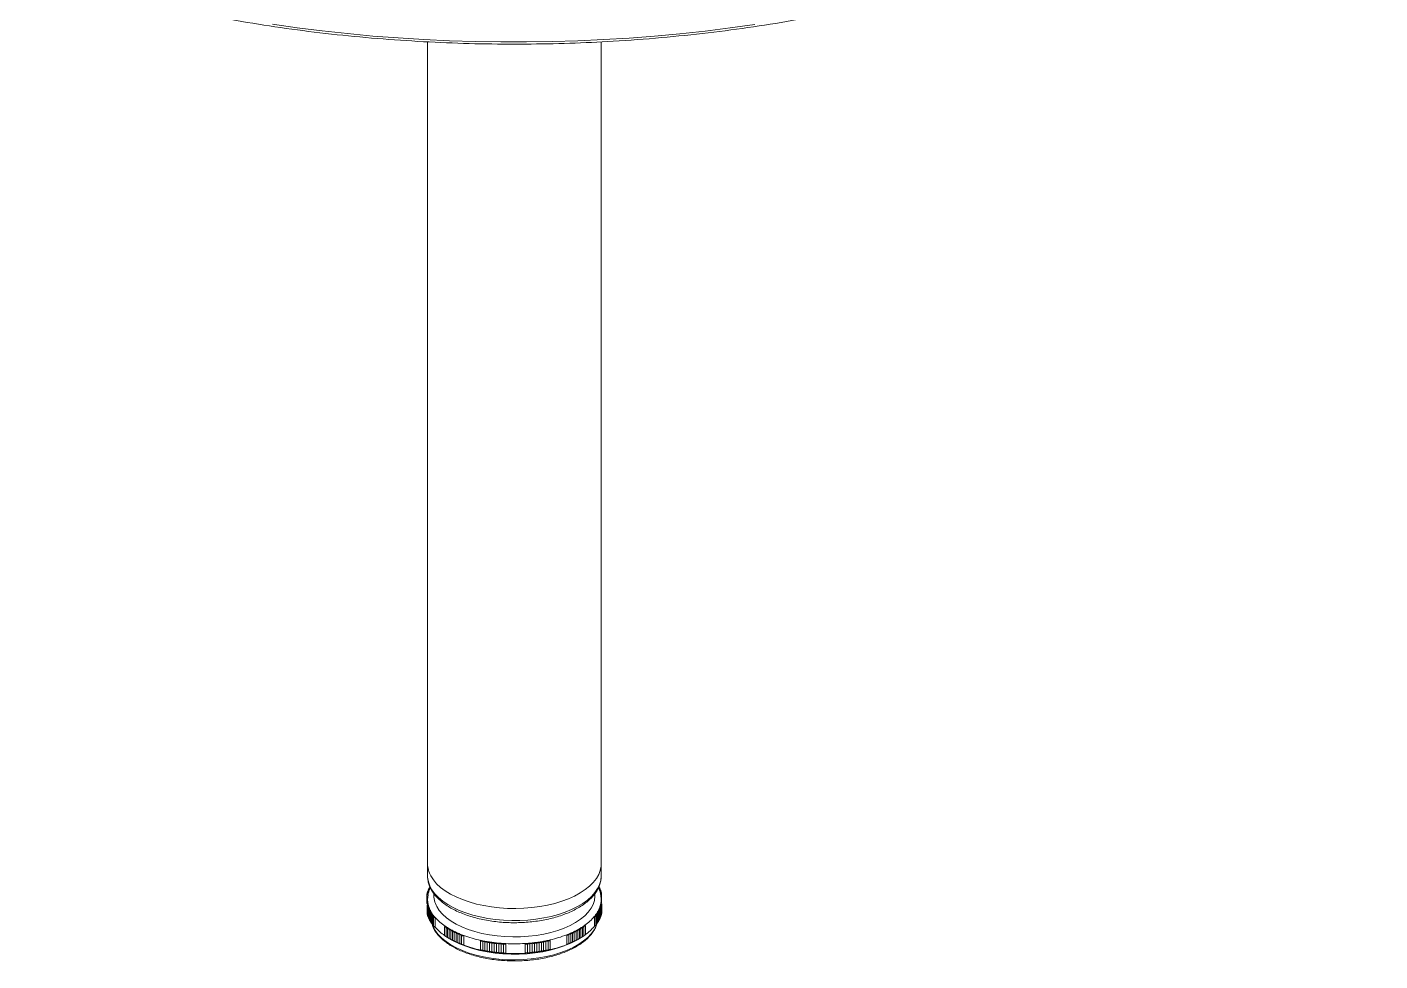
# Paper-space layout '_Trimétrique' of a CAD drawing. Header units: millimetres. Extents: x -662 to 587, y -747 to 438.
# Drawn here: x -37 to 586, y -747 to -316 of the extents above; entities that cross this region are included whole.
import ezdxf

# ---------------------------------------------------------------- set-up
doc = ezdxf.new("R2010")
doc.units = ezdxf.units.MM

psp = doc.layouts.new('_Trimétrique')

# ---------------------------------------------------------------- linework, layer by layer
at = {"color": 7, "linetype": 'Continuous', "lineweight": 15}
for p, q in [((147.32, -707.36), (147.32, -323.12)), ((227.32, -707.36), (227.32, -323.11)), ((147.32, -707.24), (147.32, -707.36)), ((147.03, -715.76), (147.03, -719.87)), ((147.17, -715.2), (147.17, -715.57)), ((147.34, -714.64), (147.34, -715)), ((147.53, -714.09), (147.53, -714.43)), ((147.76, -713.54), (147.76, -713.86)), ((148.02, -712.99), (148.02, -713.3)), ((148.3, -712.44), (148.3, -712.74)), ((226.38, -712.8), (226.38, -712.51)), ((226.66, -713.36), (226.66, -713.05)), ((226.91, -713.92), (226.91, -713.6)), ((227.14, -714.49), (227.14, -714.15)), ((227.33, -715.06), (227.33, -714.71)), ((227.5, -719.37), (227.5, -715.26)), ((147.15, -720.89), (147.15, -725)), ((147.31, -721.45), (147.31, -725.56)), ((147.32, -718.08), (147.32, -720.69)), ((147.51, -722.01), (147.51, -726.12)), ((147.73, -722.56), (147.73, -726.67)), ((226.89, -726.73), (226.89, -722.62)), ((227.11, -726.18), (227.11, -722.07)), ((227.31, -725.62), (227.31, -721.51)), ((227.32, -720.15), (227.32, -718.08)), ((227.48, -725.06), (227.48, -720.96)), ((227.62, -724.5), (227.62, -720.4)), ((147.98, -723.11), (147.98, -727.22)), ((148.27, -723.65), (148.27, -727.77)), ((148.58, -724.19), (148.58, -728.31)), ((148.92, -724.73), (148.92, -728.85)), ((149.28, -725.26), (149.28, -729.38)), ((149.68, -725.79), (149.68, -729.92)), ((150.1, -726.31), (150.1, -730.44)), ((150.87, -731.06), (150.87, -726.56)), ((224.16, -730.6), (224.16, -726.11)), ((224.92, -729.98), (224.92, -725.85)), ((225.32, -729.45), (225.32, -725.32)), ((225.69, -728.91), (225.69, -724.79)), ((226.03, -728.37), (226.03, -724.25)), ((226.34, -727.83), (226.34, -723.71)), ((226.63, -727.28), (226.63, -723.17)), ((155.19, -730.72), (155.19, -734.9)), ((155.87, -731.16), (155.87, -735.35)), ((156.58, -731.59), (156.58, -735.79)), ((157.31, -732.01), (157.31, -736.22)), ((158.06, -732.42), (158.06, -736.64)), ((158.84, -732.82), (158.84, -737.04)), ((159.63, -733.21), (159.63, -737.44)), ((160.44, -733.59), (160.44, -737.82)), ((161.28, -733.95), (161.28, -738.19)), ((162.13, -734.31), (162.13, -738.56)), ((163, -734.65), (163, -738.91)), ((163.99, -739.31), (163.99, -734.81)), ((211.43, -739.01), (211.43, -734.52)), ((212.42, -738.6), (212.42, -734.35)), ((213.27, -738.24), (213.27, -733.99)), ((214.11, -737.86), (214.11, -733.63)), ((214.92, -737.48), (214.92, -733.25)), ((215.72, -737.08), (215.72, -732.87)), ((216.5, -736.68), (216.5, -732.47)), ((217.25, -736.26), (217.25, -732.06)), ((217.98, -735.84), (217.98, -731.64)), ((218.69, -735.4), (218.69, -731.21)), ((219.38, -734.96), (219.38, -730.77)), ((220.04, -734.5), (220.04, -730.32)), ((159.02, -737.13), (160.45, -737.85)), ((171.7, -737.16), (171.7, -741.51)), ((172.71, -737.37), (172.71, -741.72)), ((173.75, -737.56), (173.75, -741.92)), ((174.79, -737.73), (174.79, -742.11)), ((175.83, -737.9), (175.83, -742.28)), ((176.89, -738.04), (176.89, -742.44)), ((177.96, -738.17), (177.96, -742.58)), ((179.03, -738.29), (179.03, -742.7)), ((180.1, -738.39), (180.1, -742.82)), ((181.19, -738.48), (181.19, -742.91)), ((182.27, -738.55), (182.27, -743)), ((183.36, -743.07), (183.36, -738.58)), ((192.24, -743.02), (192.24, -738.52)), ((193.33, -742.93), (193.33, -738.49)), ((194.42, -742.83), (194.42, -738.4)), ((195.5, -742.72), (195.5, -738.3)), ((196.57, -742.59), (196.57, -738.19)), ((197.63, -742.45), (197.63, -738.06)), ((198.69, -742.3), (198.69, -737.91)), ((199.74, -742.13), (199.74, -737.75)), ((200.78, -741.94), (200.78, -737.58)), ((201.81, -741.74), (201.81, -737.39)), ((202.83, -741.53), (202.83, -737.18)), ((203.84, -741.3), (203.84, -736.97)), ((214.2, -737.85), (215.63, -737.13))]:
    psp.add_line(p, q, dxfattribs=at)
at = {"color": 8, "linetype": 'Continuous', "lineweight": 15, "flags": 128}
for points in [[(75.83, -315.06), (87.26, -316.67), (98.78, -318.11), (110.38, -319.37), (122.05, -320.46), (133.77, -321.37), (145.55, -322.09), (157.35, -322.64), (169.19, -323.01), (181.04, -323.19), (192.89, -323.2), (204.75, -323.02), (216.58, -322.67), (228.39, -322.13), (240.16, -321.41), (251.89, -320.52), (263.56, -319.44), (275.17, -318.19), (286.69, -316.76), (298.13, -315.16)], [(147.32, -707.36), (147.35, -708.18), (147.68, -710.1), (148.35, -712), (149.36, -713.86), (150.71, -715.66), (152.38, -717.39), (154.36, -719.03), (156.62, -720.57), (159.16, -721.99), (161.94, -723.29), (164.95, -724.44), (168.15, -725.45), (171.53, -726.29), (175.04, -726.97), (178.66, -727.48), (182.35, -727.81), (186.09, -727.96), (189.84, -727.93), (193.57, -727.71), (197.24, -727.32), (200.82, -726.76), (204.29, -726.02), (207.61, -725.12), (210.75, -724.06), (213.68, -722.86), (216.38, -721.52), (218.83, -720.06), (221, -718.48), (222.87, -716.81), (224.43, -715.05), (225.67, -713.23), (226.56, -711.36), (227.12, -709.45), (227.32, -707.52), (227.32, -707.36)], [(149.82, -730.7), (150.8, -732.5), (152.15, -734.29), (153.83, -736), (155.82, -737.62), (158.1, -739.13), (160.65, -740.52), (163.46, -741.78), (166.49, -742.9), (169.71, -743.85), (173.09, -744.65), (176.61, -745.27), (180.23, -745.71), (183.92, -745.97), (187.63, -746.05), (191.35, -745.94), (195.03, -745.65), (198.63, -745.18), (202.13, -744.53), (205.49, -743.7), (208.68, -742.72), (211.67, -741.58), (214.44, -740.3), (216.95, -738.89), (219.18, -737.35), (221.12, -735.72), (222.74, -733.99), (224.03, -732.2), (224.93, -730.46)]]:
    psp.add_lwpolyline(points, dxfattribs=at)
at = {"color": 7, "linetype": 'Continuous', "lineweight": 15, "flags": 128}
for points in [[(148.81, -707.37), (150, -709.2), (151.51, -710.97), (153.33, -712.65), (155.46, -714.25), (157.86, -715.73), (160.52, -717.09), (163.42, -718.31), (166.53, -719.39), (169.82, -720.32), (173.27, -721.08), (176.83, -721.67), (180.5, -722.09), (184.22, -722.33), (187.96, -722.39), (191.71, -722.27), (195.41, -721.97), (199.04, -721.49), (202.57, -720.84), (205.97, -720.02), (209.2, -719.04), (212.24, -717.91), (215.06, -716.64), (217.64, -715.23), (219.95, -713.71), (221.97, -712.09), (223.69, -710.37), (225.09, -708.58), (226.16, -706.73), (226.88, -704.83), (227.26, -702.91), (227.32, -701.79)], [(148.81, -707.37), (150, -709.2), (151.51, -710.97), (153.33, -712.65), (155.46, -714.25), (157.86, -715.73), (160.52, -717.09), (163.42, -718.31), (166.53, -719.39), (169.82, -720.32), (173.27, -721.08), (176.83, -721.67), (180.5, -722.09), (184.22, -722.33), (187.96, -722.39), (191.71, -722.27), (195.41, -721.97), (199.04, -721.49), (202.57, -720.84), (205.97, -720.02), (209.2, -719.04), (212.24, -717.91), (215.06, -716.64), (217.64, -715.23), (219.95, -713.71), (221.97, -712.09), (223.69, -710.37), (225.09, -708.58), (226.16, -706.73), (226.88, -704.83), (227.26, -702.91), (227.32, -701.79)], [(147.52, -716.04), (147.31, -716.01), (147.15, -715.94), (147.05, -715.84), (147.03, -715.73), (147.1, -715.62), (147.24, -715.54), (147.43, -715.49), (147.64, -715.48)], [(147.64, -715.48), (147.44, -715.44), (147.28, -715.37), (147.19, -715.27), (147.17, -715.16), (147.24, -715.06), (147.39, -714.98), (147.58, -714.93), (147.8, -714.92)], [(147.8, -714.92), (147.59, -714.88), (147.44, -714.81), (147.35, -714.71), (147.34, -714.6), (147.42, -714.49), (147.57, -714.41), (147.76, -714.37), (147.98, -714.37)], [(147.98, -714.37), (147.78, -714.32), (147.63, -714.25), (147.54, -714.14), (147.54, -714.03), (147.63, -713.93), (147.78, -713.85), (147.98, -713.81), (148.19, -713.81)], [(148.19, -713.81), (147.99, -713.77), (147.84, -713.69), (147.77, -713.59), (147.77, -713.47), (147.86, -713.37), (148.02, -713.3), (148.22, -713.26), (148.43, -713.26)], [(148.43, -713.26), (148.24, -713.22), (148.09, -713.13), (148.02, -713.03), (148.03, -712.92), (148.13, -712.82), (148.29, -712.75), (148.49, -712.71), (148.7, -712.72)], [(151.56, -721.54), (152.72, -723.32), (154.21, -725.03), (156.02, -726.66), (158.13, -728.19), (160.52, -729.61), (163.17, -730.9), (166.05, -732.05), (169.14, -733.05), (172.4, -733.88), (175.81, -734.55), (179.33, -735.05), (182.92, -735.36), (186.56, -735.49), (190.2, -735.44), (193.82, -735.2), (197.37, -734.78), (200.83, -734.19), (204.15, -733.42), (207.32, -732.49), (210.29, -731.4), (213.04, -730.17), (215.54, -728.8), (217.77, -727.32), (219.71, -725.73), (221.34, -724.05), (222.64, -722.29), (223.6, -720.48), (224.2, -718.63), (224.46, -716.76), (224.43, -715.5)], [(225.98, -712.78), (226.19, -712.77), (226.39, -712.81), (226.55, -712.88), (226.64, -712.98), (226.65, -713.09), (226.58, -713.2), (226.44, -713.28), (226.24, -713.33)], [(226.24, -713.33), (226.46, -713.32), (226.66, -713.36), (226.81, -713.44), (226.9, -713.54), (226.9, -713.65), (226.83, -713.75), (226.68, -713.83), (226.48, -713.88)], [(226.27, -712.34), (226.36, -712.43), (226.38, -712.51)], [(226.48, -713.88), (226.7, -713.88), (226.89, -713.92), (227.05, -714), (227.13, -714.1), (227.13, -714.21), (227.04, -714.31), (226.89, -714.39), (226.69, -714.43)], [(226.69, -714.43), (226.9, -714.43), (227.1, -714.48), (227.25, -714.56), (227.32, -714.66), (227.32, -714.77), (227.23, -714.87), (227.07, -714.95), (226.87, -714.99)], [(226.87, -714.99), (227.08, -714.99), (227.28, -715.04), (227.42, -715.12), (227.49, -715.23), (227.48, -715.34), (227.38, -715.44), (227.22, -715.51), (227.02, -715.54)], [(147.78, -721.17), (147.56, -721.17), (147.37, -721.12), (147.23, -721.04), (147.16, -720.93), (147.17, -720.82), (147.26, -720.72), (147.42, -720.65), (147.63, -720.61)], [(147.96, -721.73), (147.74, -721.73), (147.55, -721.68), (147.4, -721.6), (147.32, -721.5), (147.33, -721.39), (147.42, -721.29), (147.58, -721.21), (147.78, -721.17)], [(148.16, -722.28), (147.95, -722.28), (147.75, -722.24), (147.6, -722.16), (147.52, -722.06), (147.52, -721.95), (147.6, -721.85), (147.76, -721.77), (147.96, -721.73)], [(148.4, -722.83), (148.19, -722.84), (147.99, -722.8), (147.83, -722.72), (147.75, -722.62), (147.74, -722.51), (147.82, -722.41), (147.97, -722.33), (148.16, -722.28)], [(148.67, -723.38), (148.46, -723.39), (148.25, -723.35), (148.09, -723.28), (148, -723.18), (147.99, -723.07), (148.06, -722.96), (148.21, -722.88), (148.4, -722.83)], [(226.21, -722.9), (226.41, -722.94), (226.55, -723.02), (226.62, -723.13), (226.61, -723.24), (226.52, -723.34), (226.36, -723.41), (226.16, -723.45), (225.94, -723.44)], [(226.46, -722.35), (226.65, -722.39), (226.8, -722.47), (226.88, -722.57), (226.87, -722.68), (226.79, -722.78), (226.63, -722.86), (226.43, -722.9), (226.21, -722.9)], [(226.67, -721.79), (226.87, -721.83), (227.02, -721.91), (227.1, -722.01), (227.1, -722.12), (227.02, -722.23), (226.87, -722.3), (226.67, -722.35), (226.46, -722.35)], [(226.85, -721.24), (227.05, -721.28), (227.21, -721.35), (227.3, -721.45), (227.3, -721.56), (227.23, -721.67), (227.08, -721.75), (226.88, -721.79), (226.67, -721.79)], [(227, -720.68), (227.21, -720.71), (227.37, -720.79), (227.46, -720.89), (227.47, -721), (227.4, -721.1), (227.26, -721.18), (227.06, -721.23), (226.85, -721.24)], [(227.13, -720.12), (227.33, -720.15), (227.5, -720.22), (227.59, -720.32), (227.61, -720.43), (227.55, -720.54), (227.41, -720.62), (227.22, -720.67), (227, -720.68)], [(148.97, -723.92), (148.75, -723.93), (148.55, -723.9), (148.38, -723.83), (148.29, -723.73), (148.27, -723.62), (148.34, -723.51), (148.48, -723.43), (148.67, -723.38)], [(149.29, -724.46), (149.08, -724.47), (148.87, -724.44), (148.7, -724.37), (148.6, -724.28), (148.58, -724.17), (148.64, -724.06), (148.78, -723.98), (148.97, -723.92)], [(149.64, -725), (149.43, -725.01), (149.22, -724.98), (149.05, -724.92), (148.95, -724.82), (148.92, -724.71), (148.97, -724.6), (149.1, -724.52), (149.29, -724.46)], [(150.03, -725.52), (149.81, -725.54), (149.61, -725.52), (149.43, -725.45), (149.32, -725.36), (149.28, -725.25), (149.33, -725.14), (149.46, -725.05), (149.64, -725)], [(150.44, -726.05), (150.22, -726.07), (150.01, -726.05), (149.84, -725.98), (149.72, -725.89), (149.68, -725.78), (149.72, -725.68), (149.85, -725.58), (150.03, -725.52)], [(150.87, -726.56), (150.66, -726.59), (150.45, -726.57), (150.27, -726.51), (150.15, -726.42), (150.1, -726.31), (150.14, -726.2), (150.26, -726.11), (150.44, -726.05)], [(224.57, -725.58), (224.75, -725.64), (224.88, -725.74), (224.92, -725.84), (224.88, -725.95), (224.76, -726.04), (224.58, -726.11), (224.37, -726.13), (224.16, -726.11)], [(224.96, -725.06), (225.14, -725.11), (225.27, -725.2), (225.32, -725.31), (225.28, -725.42), (225.17, -725.51), (224.99, -725.58), (224.79, -725.6), (224.57, -725.58)], [(225.32, -724.52), (225.5, -724.58), (225.63, -724.67), (225.69, -724.77), (225.66, -724.88), (225.55, -724.98), (225.38, -725.04), (225.17, -725.07), (224.96, -725.06)], [(225.64, -723.98), (225.83, -724.04), (225.97, -724.12), (226.03, -724.23), (226.01, -724.34), (225.9, -724.44), (225.74, -724.5), (225.53, -724.54), (225.32, -724.52)], [(225.94, -723.44), (226.14, -723.49), (226.27, -723.58), (226.34, -723.68), (226.32, -723.79), (226.23, -723.89), (226.06, -723.96), (225.86, -723.99), (225.64, -723.98)], [(149.38, -729.58), (149.8, -730.66), (149.82, -730.7)], [(156.08, -730.94), (155.89, -730.99), (155.67, -731), (155.47, -730.97), (155.31, -730.89), (155.21, -730.8), (155.2, -730.68), (155.26, -730.58), (155.41, -730.5)], [(156.77, -731.38), (156.58, -731.43), (156.37, -731.44), (156.17, -731.41), (156, -731.34), (155.9, -731.24), (155.88, -731.13), (155.94, -731.03), (156.08, -730.94)], [(157.49, -731.8), (157.31, -731.86), (157.09, -731.87), (156.89, -731.84), (156.72, -731.78), (156.61, -731.68), (156.58, -731.57), (156.64, -731.46), (156.77, -731.38)], [(158.23, -732.22), (158.05, -732.28), (157.84, -732.29), (157.63, -732.27), (157.46, -732.2), (157.34, -732.11), (157.31, -732), (157.36, -731.89), (157.49, -731.8)], [(158.99, -732.62), (158.81, -732.68), (158.6, -732.7), (158.39, -732.68), (158.22, -732.62), (158.1, -732.53), (158.06, -732.42), (158.11, -732.31), (158.23, -732.22)], [(159.78, -733.02), (159.6, -733.08), (159.39, -733.1), (159.18, -733.08), (159, -733.02), (158.88, -732.93), (158.84, -732.82), (158.88, -732.72), (158.99, -732.62)], [(160.58, -733.4), (160.41, -733.47), (160.2, -733.49), (159.99, -733.48), (159.81, -733.42), (159.68, -733.33), (159.63, -733.22), (159.66, -733.11), (159.78, -733.02)], [(161.41, -733.77), (161.24, -733.84), (161.03, -733.87), (160.82, -733.85), (160.63, -733.8), (160.5, -733.71), (160.45, -733.61), (160.47, -733.5), (160.58, -733.4)], [(162.25, -734.13), (162.08, -734.2), (161.88, -734.23), (161.67, -734.22), (161.48, -734.17), (161.34, -734.08), (161.28, -733.98), (161.3, -733.87), (161.41, -733.77)], [(163.11, -734.48), (162.95, -734.55), (162.75, -734.59), (162.53, -734.58), (162.34, -734.53), (162.2, -734.44), (162.14, -734.34), (162.15, -734.23), (162.25, -734.13)], [(163.99, -734.81), (163.84, -734.89), (163.63, -734.93), (163.42, -734.92), (163.23, -734.87), (163.08, -734.79), (163.01, -734.69), (163.02, -734.58), (163.11, -734.48)], [(212.3, -734.17), (212.39, -734.27), (212.41, -734.38), (212.34, -734.49), (212.2, -734.57), (212.01, -734.62), (211.8, -734.63), (211.59, -734.59), (211.43, -734.52)], [(213.14, -733.81), (213.25, -733.91), (213.27, -734.02), (213.21, -734.13), (213.07, -734.21), (212.88, -734.26), (212.67, -734.27), (212.46, -734.24), (212.3, -734.17)], [(213.97, -733.44), (214.08, -733.54), (214.11, -733.65), (214.05, -733.76), (213.92, -733.84), (213.73, -733.9), (213.52, -733.91), (213.31, -733.88), (213.14, -733.81)], [(214.78, -733.06), (214.89, -733.16), (214.92, -733.27), (214.87, -733.37), (214.75, -733.46), (214.56, -733.52), (214.35, -733.54), (214.14, -733.51), (213.97, -733.44)], [(215.56, -732.67), (215.68, -732.76), (215.72, -732.87), (215.68, -732.98), (215.55, -733.07), (215.37, -733.13), (215.16, -733.15), (214.95, -733.13), (214.78, -733.06)], [(216.33, -732.27), (216.45, -732.36), (216.5, -732.46), (216.46, -732.57), (216.34, -732.67), (216.16, -732.73), (215.95, -732.75), (215.74, -732.73), (215.56, -732.67)], [(217.07, -731.85), (217.2, -731.94), (217.25, -732.05), (217.22, -732.16), (217.1, -732.25), (216.93, -732.32), (216.72, -732.34), (216.51, -732.32), (216.33, -732.27)], [(217.79, -731.43), (217.92, -731.51), (217.98, -731.62), (217.95, -731.73), (217.85, -731.83), (217.68, -731.89), (217.47, -731.92), (217.26, -731.91), (217.07, -731.85)], [(218.49, -730.99), (218.63, -731.08), (218.69, -731.18), (218.67, -731.29), (218.57, -731.39), (218.4, -731.46), (218.19, -731.49), (217.98, -731.48), (217.79, -731.43)], [(219.16, -730.55), (219.3, -730.63), (219.37, -730.74), (219.36, -730.85), (219.26, -730.95), (219.1, -731.02), (218.89, -731.05), (218.68, -731.04), (218.49, -730.99)], [(219.81, -730.09), (219.96, -730.18), (220.03, -730.28), (220.02, -730.39), (219.93, -730.49), (219.77, -730.56), (219.57, -730.6), (219.36, -730.6), (219.16, -730.55)], [(224.93, -730.46), (224.98, -730.34), (225.31, -729.44)], [(160.45, -737.85), (162.03, -738.6), (164.95, -739.79), (168.07, -740.82), (171.38, -741.7), (174.84, -742.41), (178.41, -742.94), (182.07, -743.29), (185.77, -743.46), (189.49, -743.45), (193.19, -743.25), (196.84, -742.86), (200.39, -742.3), (203.83, -741.56), (207.11, -740.66), (210.2, -739.6), (213.09, -738.39), (214.2, -737.85)], [(172.75, -737.27), (172.63, -737.36), (172.46, -737.42), (172.25, -737.44), (172.04, -737.42), (171.86, -737.36), (171.74, -737.27), (171.7, -737.16), (171.74, -737.05)], [(173.78, -737.46), (173.66, -737.56), (173.49, -737.62), (173.28, -737.65), (173.07, -737.63), (172.89, -737.57), (172.76, -737.48), (172.72, -737.37), (172.75, -737.27)], [(174.81, -737.65), (174.7, -737.74), (174.53, -737.81), (174.33, -737.84), (174.11, -737.82), (173.93, -737.77), (173.8, -737.68), (173.75, -737.57), (173.78, -737.46)], [(175.86, -737.82), (175.75, -737.91), (175.59, -737.98), (175.38, -738.01), (175.17, -738), (174.98, -737.95), (174.85, -737.86), (174.79, -737.76), (174.81, -737.65)], [(176.91, -737.97), (176.81, -738.07), (176.65, -738.14), (176.45, -738.18), (176.23, -738.17), (176.04, -738.12), (175.9, -738.03), (175.84, -737.93), (175.86, -737.82)], [(177.97, -738.11), (177.88, -738.21), (177.72, -738.28), (177.52, -738.32), (177.3, -738.32), (177.11, -738.27), (176.97, -738.19), (176.9, -738.08), (176.91, -737.97)], [(179.04, -738.23), (178.95, -738.34), (178.8, -738.41), (178.6, -738.45), (178.38, -738.45), (178.19, -738.4), (178.04, -738.32), (177.96, -738.22), (177.97, -738.11)], [(180.11, -738.34), (180.03, -738.45), (179.88, -738.52), (179.68, -738.57), (179.47, -738.57), (179.27, -738.53), (179.12, -738.45), (179.04, -738.34), (179.04, -738.23)], [(181.19, -738.44), (181.12, -738.54), (180.97, -738.62), (180.78, -738.67), (180.56, -738.67), (180.36, -738.63), (180.2, -738.55), (180.12, -738.45), (180.11, -738.34)], [(182.28, -738.52), (182.21, -738.62), (182.06, -738.7), (181.87, -738.75), (181.66, -738.76), (181.46, -738.72), (181.3, -738.65), (181.2, -738.55), (181.19, -738.44)], [(183.36, -738.58), (183.3, -738.69), (183.16, -738.77), (182.97, -738.82), (182.76, -738.83), (182.55, -738.8), (182.39, -738.72), (182.29, -738.63), (182.28, -738.52)], [(193.33, -738.45), (193.32, -738.56), (193.22, -738.66), (193.06, -738.73), (192.86, -738.77), (192.65, -738.76), (192.46, -738.71), (192.31, -738.63), (192.24, -738.52)], [(194.41, -738.35), (194.4, -738.47), (194.32, -738.57), (194.16, -738.64), (193.96, -738.68), (193.75, -738.68), (193.55, -738.63), (193.4, -738.55), (193.33, -738.45)], [(195.48, -738.25), (195.48, -738.36), (195.4, -738.46), (195.25, -738.54), (195.05, -738.58), (194.84, -738.58), (194.64, -738.54), (194.49, -738.46), (194.41, -738.35)], [(196.55, -738.12), (196.56, -738.24), (196.48, -738.34), (196.33, -738.42), (196.14, -738.46), (195.92, -738.47), (195.72, -738.43), (195.57, -738.35), (195.48, -738.25)], [(197.61, -737.99), (197.63, -738.1), (197.56, -738.2), (197.41, -738.28), (197.22, -738.33), (197, -738.34), (196.8, -738.3), (196.64, -738.22), (196.55, -738.12)], [(198.67, -737.83), (198.69, -737.94), (198.62, -738.05), (198.48, -738.13), (198.29, -738.18), (198.08, -738.19), (197.87, -738.16), (197.71, -738.09), (197.61, -737.99)], [(199.71, -737.67), (199.74, -737.78), (199.68, -737.88), (199.54, -737.97), (199.36, -738.02), (199.14, -738.03), (198.94, -738), (198.77, -737.93), (198.67, -737.83)], [(200.75, -737.49), (200.78, -737.59), (200.73, -737.7), (200.6, -737.79), (200.41, -737.84), (200.2, -737.86), (199.99, -737.83), (199.82, -737.76), (199.71, -737.67)], [(201.78, -737.29), (201.81, -737.4), (201.76, -737.51), (201.64, -737.59), (201.46, -737.65), (201.24, -737.67), (201.04, -737.64), (200.86, -737.58), (200.75, -737.49)], [(202.79, -737.08), (202.83, -737.19), (202.79, -737.29), (202.67, -737.39), (202.49, -737.45), (202.28, -737.47), (202.07, -737.44), (201.89, -737.38), (201.78, -737.29)], [(203.8, -736.85), (203.84, -736.96), (203.81, -737.07), (203.69, -737.16), (203.52, -737.23), (203.31, -737.25), (203.09, -737.23), (202.91, -737.17), (202.79, -737.08)]]:
    psp.add_lwpolyline(points, dxfattribs=at)
at = {"color": 7, "linetype": 'Continuous', "lineweight": 15}
for centre, radius, start, end in [((158.89, -701.68), 11.57, 180.53997, 209.42273), ((158.05, -718.08), 10.72, 169.03189, 193.66513), ((158.49, -718.16), 11.18, 166.12494, 169.067), ((158.79, -718.23), 11.48, 163.2349, 166.12401), ((159.15, -718.34), 11.86, 160.40658, 163.2341), ((159.57, -718.49), 12.31, 157.64723, 160.40591), ((160.05, -718.69), 12.83, 154.96271, 157.6467), ((160.58, -718.94), 13.41, 152.35743, 154.96231), ((160.69, -716.33), 10.5, 176.24476, 209.71189), ((214.12, -718.91), 13.34, 24.73482, 27.34892), ((214.65, -718.67), 12.76, 22.04162, 24.7344), ((215.12, -718.47), 12.25, 19.2742, 22.04108), ((215.54, -718.33), 11.81, 16.43857, 19.27352), ((215.89, -718.22), 11.45, 13.54213, 16.43775), ((216.6, -718.08), 10.72, 349.03189, 13.66513), ((158.75, -717.93), 11.45, 193.54213, 196.43775), ((159.11, -717.83), 11.81, 196.43857, 199.27352), ((159.52, -717.68), 12.25, 199.2742, 202.04108), ((159.99, -717.49), 12.76, 202.04162, 204.7344), ((160.52, -717.25), 13.34, 204.73482, 207.34892), ((214.06, -717.22), 13.41, 332.35743, 334.96231), ((214.59, -717.47), 12.83, 334.96271, 337.6467), ((215.07, -717.67), 12.31, 337.64723, 340.40591), ((215.49, -717.81), 11.86, 340.40658, 343.2341), ((215.85, -717.92), 11.48, 343.2349, 346.12401), ((216.15, -718), 11.18, 346.12494, 349.067), ((161.1, -716.95), 14, 207.3492, 209.88137), ((161.73, -716.59), 14.72, 209.88154, 212.32976), ((162.41, -716.16), 15.52, 212.32983, 214.6932), ((163.12, -715.66), 16.4, 214.69318, 216.97177), ((163.88, -715.09), 17.34, 216.97168, 219.16638), ((164.68, -714.45), 18.37, 219.16623, 221.27861), ((168.72, -710.57), 23.96, 221.86172, 236.24792), ((206.72, -711.47), 22.77, 305.0954, 319.98268), ((210.67, -715.02), 17.46, 320.58807, 322.77327), ((211.44, -715.6), 16.5, 322.77317, 325.04211), ((212.16, -716.11), 15.62, 325.04209, 327.39574), ((212.84, -716.54), 14.81, 327.3958, 329.83435), ((213.47, -716.91), 14.08, 329.83451, 332.35716), ((168.62, -715.17), 23.81, 221.83995, 235.68956), ((172.86, -704.9), 30.98, 235.72055, 237.21131), ((173.78, -703.47), 32.68, 237.21103, 238.64971), ((174.68, -701.98), 34.43, 238.64944, 240.03905), ((175.58, -700.43), 36.22, 240.03878, 241.38221), ((176.45, -698.82), 38.04, 241.38196, 242.68198), ((177.31, -697.17), 39.91, 242.68174, 243.94101), ((178.14, -695.47), 41.79, 243.94078, 245.16182), ((178.94, -693.74), 43.7, 245.1616, 246.34682), ((179.71, -691.98), 45.63, 246.34661, 247.49829), ((180.45, -690.2), 47.56, 247.49809, 248.61839), ((181.15, -688.4), 49.49, 248.6182, 249.70918), ((183.92, -680.41), 57.94, 249.88715, 257.86481), ((191.19, -681.96), 56.32, 282.9356, 291.06558), ((194.11, -689.99), 47.78, 291.25549, 292.37234), ((194.85, -691.78), 45.85, 292.37214, 293.52013), ((195.62, -693.54), 43.92, 293.51992, 294.70119), ((196.41, -695.28), 42.01, 294.70097, 295.9178), ((197.24, -696.98), 40.12, 295.91757, 297.17234), ((198.09, -698.64), 38.26, 297.1721, 298.46734), ((198.97, -700.25), 36.42, 298.46709, 299.80542), ((199.86, -701.8), 34.63, 299.80515, 301.18934), ((200.77, -703.3), 32.88, 301.18907, 302.62199), ((201.68, -704.74), 31.17, 302.62171, 304.10636), ((202.61, -706.1), 29.52, 304.10607, 305.64555), ((206.84, -716.07), 22.61, 305.72272, 320.00738), ((183.92, -684.9), 57.94, 249.88715, 257.86481), ((185.75, -672.74), 65.82, 257.70903, 258.6111), ((186.05, -671.26), 67.33, 258.61098, 259.49951), ((186.31, -669.86), 68.76, 259.4994, 260.37558), ((186.53, -668.53), 70.1, 260.37547, 261.24044), ((186.72, -667.3), 71.35, 261.24033, 262.09519), ((186.88, -666.16), 72.49, 262.09509, 262.9409), ((187.01, -665.13), 73.54, 262.9408, 263.77859), ((187.11, -664.2), 74.47, 263.77849, 264.60926), ((187.19, -663.38), 75.29, 264.60917, 265.43389), ((187.24, -662.68), 76, 265.43379, 266.25342), ((187.28, -662.1), 76.58, 266.25332, 267.06878), ((187.32, -661.23), 77.45, 267.07131, 273.64424), ((187.4, -662.61), 76.07, 273.6532, 274.4723), ((187.45, -663.3), 75.38, 274.4722, 275.29629), ((187.53, -664.1), 74.57, 275.2962, 276.12623), ((187.62, -665.02), 73.65, 276.12613, 276.96307), ((187.75, -666.04), 72.62, 276.96297, 277.80781), ((187.9, -667.17), 71.48, 277.80771, 278.66148), ((188.09, -668.39), 70.25, 278.66137, 279.52513), ((188.31, -669.7), 68.92, 279.52502, 280.39987), ((188.57, -671.1), 67.5, 280.39975, 281.28681), ((188.86, -672.57), 66, 281.2867, 282.18716), ((189.19, -674.11), 64.42, 282.18703, 283.10213), ((191.19, -686.45), 56.32, 282.9356, 291.06558), ((187.32, -665.73), 77.45, 267.07131, 273.64424)]:
    psp.add_arc(centre, radius, start, end, dxfattribs=at)
for points, knots in [([(-205.24, -157.01), (-204.2, -159.63), (-202.1, -164.88), (-198.2, -172.68), (-193.81, -180.31), (-189.02, -187.59), (-184.04, -194.35), (-179.05, -200.5), (-173.91, -206.31), (-168.42, -212.06), (-163.36, -216.96), (-158.99, -220.95), (-155.61, -223.92), (-152.27, -226.74), (-149.2, -229.24), (-146.52, -231.37), (-144.31, -233.09), (-142.63, -234.36), (-141.44, -235.25), (-140.18, -236.19), (-138.44, -237.46), (-135.79, -239.36), (-132.27, -241.83), (-127.74, -244.89), (-122.52, -248.27), (-116.63, -251.92), (-110.09, -255.78), (-102.7, -259.92), (-94.63, -264.18), (-86.09, -268.44), (-75.17, -273.57), (-61.65, -279.42), (-45.24, -285.81), (-28.12, -291.78), (-10.33, -297.33), (8.1, -302.41), (27.12, -307.02), (46.7, -311.12), (66.78, -314.7), (87.31, -317.74), (108.24, -320.22), (129.41, -322.12), (150.62, -323.43), (171.65, -324.14), (192.37, -324.27), (212.74, -323.87), (233.63, -322.91), (254.93, -321.34), (276.54, -319.1), (297.45, -316.32), (317.61, -313.04), (337, -309.29), (355.66, -305.12), (373.69, -300.51), (391.28, -295.43), (408.55, -289.84), (425.52, -283.69), (439.02, -278.24), (449.27, -273.76), (456.49, -270.45), (463.6, -267.03), (470.6, -263.49), (477.43, -259.86), (483.87, -256.26), (489.69, -252.86), (494.73, -249.79), (499.03, -247.07), (502.62, -244.72), (505.54, -242.76), (507.59, -241.35), (509.01, -240.36), (510.22, -239.51), (511.86, -238.34), (514.16, -236.68), (517.12, -234.49), (520.72, -231.73), (525.62, -227.84), (531.36, -223), (537.48, -217.48), (542.96, -212.15), (547.84, -207.07), (552.17, -202.25), (555.99, -197.7), (559.35, -193.43), (562.51, -189.15), (565.43, -184.92), (568.08, -180.79), (570.27, -177.16), (571.87, -174.31), (573.03, -172.17), (573.82, -170.64), (574.5, -169.3), (575.12, -168.05), (575.79, -166.66), (576.61, -164.9), (577.62, -162.63), (578.8, -159.83), (580.09, -156.53), (581.42, -152.79), (582.82, -148.36), (584.2, -143.25), (585.38, -137.97), (585.9, -134.47), (586.13, -132.92)], [0, 0, 0, 0, 0.013439, 0.0269969, 0.0405752, 0.0534991, 0.0656407, 0.077, 0.0870105, 0.097784, 0.1093203, 0.1150236, 0.1208965, 0.1266995, 0.1317007, 0.1358491, 0.1395214, 0.1420976, 0.14361, 0.1450063, 0.1478505, 0.1514889, 0.1568561, 0.1633488, 0.170967, 0.1787199, 0.1873699, 0.1969168, 0.2071824, 0.2175376, 0.2279275, 0.2457161, 0.2636054, 0.2815955, 0.2996863, 0.3178781, 0.3361708, 0.3545645, 0.3730593, 0.3916553, 0.4103525, 0.4291471, 0.4477898, 0.4661339, 0.4841794, 0.5019264, 0.519375, 0.5389504, 0.5581362, 0.5769327, 0.5953399, 0.6133579, 0.6309868, 0.6484677, 0.6658991, 0.6836383, 0.7016853, 0.7200404, 0.7283825, 0.7367868, 0.7452533, 0.7537819, 0.7623728, 0.7708574, 0.7785396, 0.7853301, 0.7912462, 0.7962881, 0.8004556, 0.8037486, 0.8051871, 0.8066894, 0.8091001, 0.8124616, 0.8170032, 0.8225888, 0.8292183, 0.8404592, 0.8511928, 0.8613257, 0.8708576, 0.8797884, 0.888118, 0.8958461, 0.9029727, 0.9111727, 0.9184389, 0.9248251, 0.9303311, 0.9333416, 0.9360042, 0.9383189, 0.9402858, 0.9425039, 0.9455213, 0.9494328, 0.9542383, 0.9599379, 0.9664104, 0.9734029, 0.9824701, 0.9922758, 1, 1, 1, 1]), ([(147.35, -707.23), (147.35, -707.73), (147.36, -708.89), (147.73, -710.68), (148.41, -712.58), (149.41, -714.44), (150.7, -716.23), (152.29, -717.96), (154.16, -719.6), (156.3, -721.15), (158.69, -722.58), (161.31, -723.88), (164.13, -725.05), (167.14, -726.08), (170.29, -726.95), (173.58, -727.68), (176.97, -728.25), (180.44, -728.65), (183.96, -728.89), (187.51, -728.96), (191.06, -728.87), (194.57, -728.61), (198.04, -728.19), (201.41, -727.61), (204.69, -726.87), (207.82, -725.98), (210.8, -724.94), (213.61, -723.75), (216.21, -722.44), (218.58, -720.99), (220.72, -719.42), (222.59, -717.74), (224.17, -715.95), (225.45, -714.09), (226.42, -712.16), (227.03, -710.19), (227.32, -708.62), (227.29, -707.71), (227.28, -707.46)], [0, 0, 0, 0, 0.020906, 0.047872, 0.074943, 0.102333, 0.130153, 0.158396, 0.186966, 0.215739, 0.244603, 0.273477, 0.302319, 0.331116, 0.359866, 0.388575, 0.417249, 0.445896, 0.474525, 0.503144, 0.531762, 0.560384, 0.589019, 0.617674, 0.646359, 0.675083, 0.703856, 0.732684, 0.761575, 0.790528, 0.819529, 0.848533, 0.877449, 0.906152, 0.934496, 0.962372, 0.989782, 1, 1, 1, 1]), ([(147.32, -720.36), (147.32, -720.35), (147.26, -720.3), (147.16, -720.18), (147.07, -720.02), (147.03, -719.92), (147.03, -719.88), (147.03, -719.87)], [0, 0, 0, 0, 0.015148, 0.385604, 0.672613, 0.909583, 1, 1, 1, 1]), ([(227.49, -719.37), (227.49, -719.39), (227.49, -719.44), (227.44, -719.56), (227.38, -719.67), (227.33, -719.72), (227.32, -719.73)], [0, 0, 0, 0, 0.215276, 0.519468, 0.949467, 1, 1, 1, 1]), ([(147.31, -725.27), (147.3, -725.25), (147.24, -725.19), (147.18, -725.1), (147.15, -725.03), (147.15, -725), (147.15, -725)], [0, 0, 0, 0, 0.198831, 0.554512, 0.911711, 1, 1, 1, 1]), ([(147.51, -725.85), (147.48, -725.83), (147.42, -725.76), (147.35, -725.67), (147.31, -725.59), (147.32, -725.56), (147.32, -725.56)], [0, 0, 0, 0, 0.239544, 0.56316, 0.88816, 1, 1, 1, 1]), ([(147.73, -726.43), (147.7, -726.4), (147.63, -726.33), (147.55, -726.23), (147.51, -726.15), (147.51, -726.12), (147.51, -726.12)], [0, 0, 0, 0, 0.270148, 0.568245, 0.86762, 1, 1, 1, 1]), ([(147.98, -727.01), (147.94, -726.97), (147.87, -726.89), (147.78, -726.79), (147.73, -726.71), (147.74, -726.68), (147.74, -726.67)], [0, 0, 0, 0, 0.292386, 0.569865, 0.848543, 1, 1, 1, 1]), ([(148.27, -727.57), (148.22, -727.54), (148.14, -727.46), (148.05, -727.35), (147.99, -727.27), (147.99, -727.23), (147.99, -727.22)], [0, 0, 0, 0, 0.27745, 0.542864, 0.809555, 1, 1, 1, 1]), ([(148.58, -728.14), (148.57, -728.13), (148.52, -728.09), (148.43, -728), (148.33, -727.89), (148.27, -727.81), (148.27, -727.78), (148.27, -727.77)], [0, 0, 0, 0, 0.034973, 0.331656, 0.576643, 0.822668, 1, 1, 1, 1]), ([(148.92, -728.69), (148.91, -728.68), (148.84, -728.64), (148.75, -728.55), (148.65, -728.44), (148.59, -728.36), (148.58, -728.32), (148.58, -728.31)], [0, 0, 0, 0, 0.061422, 0.343127, 0.575745, 0.809349, 1, 1, 1, 1]), ([(149.28, -729.24), (149.27, -729.23), (149.2, -729.18), (149.1, -729.09), (148.99, -728.98), (148.93, -728.9), (148.91, -728.86), (148.92, -728.85), (148.92, -728.85)], [0, 0, 0, 0, 0.084294, 0.352758, 0.574443, 0.797068, 0.998409, 1, 1, 1, 1]), ([(225.68, -728.91), (225.68, -728.92), (225.69, -728.94), (225.65, -728.99), (225.58, -729.08), (225.46, -729.19), (225.37, -729.26), (225.32, -729.31)], [0, 0, 0, 0, 0.086192, 0.307186, 0.507037, 0.71234, 1, 1, 1, 1]), ([(226.03, -728.37), (226.03, -728.38), (226.03, -728.39), (226, -728.45), (225.93, -728.54), (225.82, -728.64), (225.74, -728.72), (225.69, -728.76)], [0, 0, 0, 0, 0.067684, 0.299814, 0.509735, 0.72538, 1, 1, 1, 1]), ([(226.34, -727.83), (226.34, -727.83), (226.35, -727.85), (226.32, -727.9), (226.25, -727.99), (226.15, -728.09), (226.07, -728.16), (226.03, -728.2)], [0, 0, 0, 0, 0.0473299, 0.2922042, 0.513647, 0.7411271, 1, 1, 1, 1]), ([(226.63, -727.28), (226.63, -727.28), (226.64, -727.3), (226.61, -727.35), (226.55, -727.44), (226.46, -727.54), (226.38, -727.61), (226.34, -727.64)], [0, 0, 0, 0, 0.024718, 0.284326, 0.519091, 0.760253, 1, 1, 1, 1]), ([(226.89, -726.73), (226.88, -726.75), (226.87, -726.79), (226.81, -726.89), (226.73, -726.98), (226.66, -727.04), (226.63, -727.07)], [0, 0, 0, 0, 0.27616, 0.526507, 0.783674, 1, 1, 1, 1]), ([(227.11, -726.18), (227.11, -726.2), (227.1, -726.24), (227.04, -726.33), (226.97, -726.42), (226.91, -726.48), (226.89, -726.5)], [0, 0, 0, 0, 0.268363, 0.536939, 0.812828, 1, 1, 1, 1]), ([(227.31, -725.62), (227.31, -725.64), (227.3, -725.68), (227.25, -725.77), (227.18, -725.85), (227.13, -725.9), (227.11, -725.92)], [0, 0, 0, 0, 0.260091, 0.55071, 0.849237, 1, 1, 1, 1]), ([(227.47, -725.06), (227.47, -725.08), (227.47, -725.12), (227.42, -725.2), (227.37, -725.28), (227.32, -725.33), (227.31, -725.34)], [0, 0, 0, 0, 0.251224, 0.569053, 0.895526, 1, 1, 1, 1]), ([(227.61, -724.5), (227.61, -724.52), (227.61, -724.55), (227.57, -724.64), (227.52, -724.71), (227.48, -724.75), (227.48, -724.75)], [0, 0, 0, 0, 0.2415744, 0.5938676, 0.9557342, 1, 1, 1, 1]), ([(149.68, -729.79), (149.66, -729.77), (149.59, -729.72), (149.48, -729.63), (149.37, -729.52), (149.3, -729.44), (149.28, -729.4), (149.29, -729.39), (149.29, -729.38)], [0, 0, 0, 0, 0.1040987, 0.3605278, 0.5722742, 0.7849184, 0.9772334, 1, 1, 1, 1]), ([(150.1, -730.32), (150.08, -730.31), (150, -730.25), (149.88, -730.16), (149.77, -730.05), (149.7, -729.97), (149.68, -729.93), (149.68, -729.92), (149.68, -729.92)], [0, 0, 0, 0, 0.1213858, 0.3670257, 0.5698629, 0.7735601, 0.9577834, 1, 1, 1, 1]), ([(149.92, -730.99), (150.05, -731.29), (150.44, -732.21), (151.41, -733.67), (152.81, -735.36), (154.52, -736.97), (156.49, -738.5), (158.73, -739.92), (161.19, -741.23), (163.87, -742.41), (166.74, -743.46), (169.78, -744.36), (172.96, -745.12), (176.26, -745.72), (179.64, -746.16), (183.09, -746.44), (186.57, -746.56), (190.05, -746.51), (193.52, -746.3), (196.93, -745.93), (200.27, -745.4), (203.5, -744.71), (206.6, -743.87), (209.55, -742.88), (212.31, -741.76), (214.87, -740.51), (217.21, -739.13), (219.31, -737.64), (221.15, -736.05), (222.71, -734.37), (223.94, -732.61), (224.65, -731.39), (224.87, -730.75), (224.87, -730.74)], [0, 0, 0, 0, 0.016823, 0.050031, 0.083544, 0.1173, 0.151209, 0.185192, 0.21919, 0.253172, 0.287125, 0.321049, 0.354946, 0.38882, 0.422676, 0.456519, 0.490354, 0.524187, 0.558022, 0.591863, 0.625716, 0.659585, 0.693477, 0.727397, 0.761351, 0.795343, 0.829374, 0.863438, 0.897517, 0.931559, 0.965489, 0.999209, 1, 1, 1, 1]), ([(150.87, -731.06), (150.8, -731.02), (150.68, -730.94), (150.48, -730.8), (150.32, -730.68), (150.2, -730.58), (150.13, -730.5), (150.1, -730.45), (150.11, -730.44), (150.11, -730.44)], [0, 0, 0, 0, 0.226112, 0.427865, 0.584183, 0.713262, 0.842889, 0.960123, 1, 1, 1, 1]), ([(155.89, -735.34), (155.89, -735.34), (155.83, -735.31), (155.7, -735.23), (155.53, -735.13), (155.39, -735.05), (155.28, -734.98), (155.22, -734.93), (155.19, -734.91), (155.19, -734.9), (155.2, -734.9)], [0, 0, 0, 0, 0.0061002, 0.2300593, 0.4035823, 0.5468682, 0.6907617, 0.8208976, 0.9545941, 1, 1, 1, 1]), ([(156.59, -735.78), (156.59, -735.78), (156.53, -735.74), (156.4, -735.67), (156.23, -735.58), (156.08, -735.49), (155.97, -735.42), (155.91, -735.38), (155.87, -735.35), (155.88, -735.35), (155.88, -735.35)], [0, 0, 0, 0, 0.008952, 0.228824, 0.39918, 0.53985, 0.681117, 0.808877, 0.940133, 1, 1, 1, 1]), ([(218.68, -735.4), (218.69, -735.4), (218.69, -735.41), (218.64, -735.44), (218.55, -735.5), (218.43, -735.57), (218.29, -735.65), (218.13, -735.74), (218.03, -735.8), (217.98, -735.82)], [0, 0, 0, 0, 0.10447, 0.245951, 0.388032, 0.516527, 0.648536, 0.835251, 1, 1, 1, 1]), ([(219.37, -734.96), (219.37, -734.96), (219.38, -734.96), (219.33, -735), (219.25, -735.05), (219.13, -735.13), (218.99, -735.21), (218.83, -735.3), (218.73, -735.35), (218.69, -735.38)], [0, 0, 0, 0, 0.091738, 0.236891, 0.382661, 0.514491, 0.649926, 0.841487, 1, 1, 1, 1]), ([(220.03, -734.5), (220.04, -734.5), (220.04, -734.51), (220, -734.54), (219.92, -734.6), (219.81, -734.67), (219.67, -734.76), (219.51, -734.85), (219.42, -734.9), (219.38, -734.93)], [0, 0, 0, 0, 0.078353, 0.22743, 0.37714, 0.512534, 0.651629, 0.848368, 1, 1, 1, 1]), ([(224.91, -729.98), (224.91, -729.98), (224.92, -730), (224.87, -730.06), (224.79, -730.15), (224.67, -730.25), (224.5, -730.38), (224.32, -730.51), (224.21, -730.57), (224.16, -730.6)], [0, 0, 0, 0, 0.076937, 0.207992, 0.32651, 0.448263, 0.620467, 0.840896, 1, 1, 1, 1]), ([(225.31, -729.45), (225.31, -729.45), (225.32, -729.47), (225.28, -729.53), (225.2, -729.62), (225.08, -729.72), (224.98, -729.81), (224.92, -729.85), (224.92, -729.85)], [0, 0, 0, 0, 0.103217, 0.314495, 0.505561, 0.70184, 0.97945, 1, 1, 1, 1]), ([(157.31, -736.2), (157.31, -736.2), (157.25, -736.17), (157.12, -736.1), (156.95, -736.01), (156.8, -735.93), (156.69, -735.86), (156.62, -735.82), (156.58, -735.79), (156.59, -735.79), (156.59, -735.79)], [0, 0, 0, 0, 0.006405, 0.223487, 0.391682, 0.530568, 0.670043, 0.796182, 0.925772, 1, 1, 1, 1]), ([(158.06, -736.63), (158.06, -736.62), (158, -736.59), (157.87, -736.52), (157.69, -736.43), (157.54, -736.35), (157.43, -736.29), (157.35, -736.24), (157.31, -736.22), (157.32, -736.22), (157.32, -736.22)], [0, 0, 0, 0, 0.016729, 0.228334, 0.392284, 0.527664, 0.663619, 0.786575, 0.912894, 1, 1, 1, 1]), ([(158.84, -737.04), (158.83, -737.03), (158.77, -737), (158.63, -736.93), (158.46, -736.84), (158.31, -736.77), (158.19, -736.7), (158.11, -736.66), (158.07, -736.64), (158.07, -736.64), (158.07, -736.64)], [0, 0, 0, 0, 0.026371, 0.232803, 0.392746, 0.524817, 0.657449, 0.777399, 0.90063, 1, 1, 1, 1]), ([(159.78, -737.51), (159.75, -737.5), (159.67, -737.46), (159.51, -737.38), (159.31, -737.28), (159.14, -737.2), (159.01, -737.13), (158.91, -737.08), (158.85, -737.05), (158.83, -737.04), (158.84, -737.04), (158.84, -737.04)], [0, 0, 0, 0, 0.086407, 0.300251, 0.44323, 0.559051, 0.67555, 0.776586, 0.875415, 0.986068, 1, 1, 1, 1]), ([(160.58, -737.89), (160.5, -737.85), (160.38, -737.79), (160.17, -737.69), (160.09, -737.65), (159.94, -737.58), (159.87, -737.55), (159.75, -737.49), (159.7, -737.47), (159.64, -737.44), (159.63, -737.43), (159.63, -737.44), (159.69, -737.47), (159.78, -737.51)], [0, 0, 0, 0, 0.25, 0.25, 0.375, 0.375, 0.5, 0.5, 0.625, 0.625, 0.75, 0.75, 1, 1, 1, 1]), ([(161.41, -738.26), (161.32, -738.22), (161.21, -738.17), (161, -738.07), (160.92, -738.03), (160.77, -737.96), (160.69, -737.93), (160.57, -737.87), (160.52, -737.85), (160.46, -737.82), (160.44, -737.82), (160.44, -737.82), (160.5, -737.85), (160.58, -737.89)], [0, 0, 0, 0, 0.25, 0.25, 0.375, 0.375, 0.5, 0.5, 0.625, 0.625, 0.75, 0.75, 1, 1, 1, 1]), ([(162.25, -738.62), (162.17, -738.58), (162.06, -738.53), (161.85, -738.43), (161.77, -738.4), (161.62, -738.33), (161.54, -738.3), (161.41, -738.24), (161.36, -738.22), (161.3, -738.2), (161.28, -738.19), (161.27, -738.2), (161.32, -738.22), (161.41, -738.26)], [0, 0, 0, 0, 0.25, 0.25, 0.375, 0.375, 0.5, 0.5, 0.625, 0.625, 0.75, 0.75, 1, 1, 1, 1]), ([(163.11, -738.97), (163.03, -738.93), (162.92, -738.88), (162.71, -738.79), (162.64, -738.75), (162.49, -738.69), (162.41, -738.65), (162.28, -738.6), (162.22, -738.58), (162.15, -738.56), (162.14, -738.55), (162.12, -738.56), (162.17, -738.58), (162.25, -738.62)], [0, 0, 0, 0, 0.25, 0.25, 0.375, 0.375, 0.5, 0.5, 0.625, 0.625, 0.75, 0.75, 1, 1, 1, 1]), ([(163.99, -739.31), (163.92, -739.27), (163.81, -739.22), (163.6, -739.13), (163.53, -739.09), (163.37, -739.03), (163.29, -739), (163.16, -738.95), (163.1, -738.93), (163.03, -738.91), (163.01, -738.9), (162.99, -738.91), (163.04, -738.93), (163.11, -738.97)], [0, 0, 0, 0, 0.25, 0.25, 0.375, 0.375, 0.5, 0.5, 0.625, 0.625, 0.75, 0.75, 1, 1, 1, 1]), ([(172.75, -741.76), (172.7, -741.73), (172.62, -741.69), (172.43, -741.62), (172.35, -741.6), (172.2, -741.56), (172.11, -741.54), (171.96, -741.5), (171.89, -741.49), (171.78, -741.48), (171.75, -741.48), (171.68, -741.49), (171.69, -741.51), (171.74, -741.55)], [0, 0, 0, 0, 0.25, 0.25, 0.375, 0.375, 0.5, 0.5, 0.625, 0.625, 0.75, 0.75, 1, 1, 1, 1]), ([(173.78, -741.96), (173.73, -741.93), (173.65, -741.89), (173.46, -741.83), (173.39, -741.8), (173.23, -741.76), (173.15, -741.74), (172.99, -741.71), (172.92, -741.7), (172.81, -741.69), (172.77, -741.69), (172.7, -741.71), (172.71, -741.73), (172.75, -741.76)], [0, 0, 0, 0, 0.25, 0.25, 0.375, 0.375, 0.5, 0.5, 0.625, 0.625, 0.75, 0.75, 1, 1, 1, 1]), ([(201.78, -741.78), (201.82, -741.75), (201.83, -741.73), (201.75, -741.72), (201.71, -741.72), (201.61, -741.73), (201.54, -741.74), (201.38, -741.77), (201.29, -741.79), (201.14, -741.83), (201.07, -741.85), (200.88, -741.91), (200.8, -741.95), (200.75, -741.98)], [0, 0, 0, 0, 0.25, 0.25, 0.375, 0.375, 0.5, 0.5, 0.625, 0.625, 0.75, 0.75, 1, 1, 1, 1]), ([(202.79, -741.57), (202.84, -741.54), (202.85, -741.52), (202.78, -741.51), (202.74, -741.51), (202.64, -741.52), (202.57, -741.53), (202.42, -741.56), (202.33, -741.58), (202.17, -741.62), (202.1, -741.65), (201.91, -741.71), (201.82, -741.75), (201.78, -741.78)], [0, 0, 0, 0, 0.25, 0.25, 0.375, 0.375, 0.5, 0.5, 0.625, 0.625, 0.75, 0.75, 1, 1, 1, 1]), ([(203.8, -741.35), (203.85, -741.31), (203.86, -741.29), (203.8, -741.28), (203.76, -741.28), (203.66, -741.29), (203.59, -741.31), (203.44, -741.34), (203.36, -741.36), (203.2, -741.41), (203.13, -741.43), (202.93, -741.5), (202.84, -741.54), (202.79, -741.57)], [0, 0, 0, 0, 0.25, 0.25, 0.375, 0.375, 0.5, 0.5, 0.625, 0.625, 0.75, 0.75, 1, 1, 1, 1]), ([(212.3, -738.66), (212.38, -738.62), (212.42, -738.6), (212.41, -738.59), (212.39, -738.6), (212.32, -738.62), (212.27, -738.64), (212.14, -738.69), (212.06, -738.73), (211.91, -738.79), (211.83, -738.82), (211.62, -738.92), (211.51, -738.97), (211.43, -739.01)], [0, 0, 0, 0, 0.25, 0.25, 0.375, 0.375, 0.5, 0.5, 0.625, 0.625, 0.75, 0.75, 1, 1, 1, 1]), ([(213.14, -738.31), (213.23, -738.26), (213.27, -738.24), (213.27, -738.23), (213.25, -738.24), (213.19, -738.26), (213.14, -738.28), (213.01, -738.34), (212.93, -738.37), (212.78, -738.44), (212.7, -738.47), (212.49, -738.57), (212.38, -738.62), (212.3, -738.66)], [0, 0, 0, 0, 0.25, 0.25, 0.375, 0.375, 0.5, 0.5, 0.625, 0.625, 0.75, 0.75, 1, 1, 1, 1]), ([(213.97, -737.94), (214.05, -737.89), (214.11, -737.87), (214.11, -737.86), (214.09, -737.87), (214.03, -737.89), (213.98, -737.91), (213.86, -737.97), (213.78, -738), (213.63, -738.07), (213.55, -738.11), (213.34, -738.21), (213.23, -738.26), (213.14, -738.31)], [0, 0, 0, 0, 0.25, 0.25, 0.375, 0.375, 0.5, 0.5, 0.625, 0.625, 0.75, 0.75, 1, 1, 1, 1]), ([(214.78, -737.55), (214.86, -737.51), (214.92, -737.48), (214.93, -737.48), (214.91, -737.48), (214.86, -737.51), (214.81, -737.53), (214.69, -737.59), (214.61, -737.63), (214.46, -737.7), (214.39, -737.73), (214.17, -737.83), (214.06, -737.89), (213.97, -737.94)], [0, 0, 0, 0, 0.25, 0.25, 0.375, 0.375, 0.5, 0.5, 0.625, 0.625, 0.75, 0.75, 1, 1, 1, 1]), ([(215.72, -737.08), (215.71, -737.09), (215.71, -737.09), (215.64, -737.13), (215.53, -737.18), (215.41, -737.24), (215.26, -737.32), (215.07, -737.41), (214.9, -737.49), (214.81, -737.54), (214.78, -737.55)], [0, 0, 0, 0, 0.1258404, 0.2341188, 0.3428562, 0.4411968, 0.5422274, 0.6851284, 0.8680466, 1, 1, 1, 1]), ([(216.49, -736.68), (216.49, -736.68), (216.49, -736.69), (216.42, -736.72), (216.32, -736.77), (216.2, -736.84), (216.05, -736.92), (215.88, -737), (215.77, -737.06), (215.72, -737.08)], [0, 0, 0, 0, 0.1392308, 0.2709936, 0.4033152, 0.5229847, 0.6459274, 0.8198213, 1, 1, 1, 1]), ([(217.24, -736.26), (217.24, -736.27), (217.24, -736.27), (217.18, -736.31), (217.09, -736.36), (216.96, -736.43), (216.82, -736.51), (216.65, -736.59), (216.55, -736.65), (216.5, -736.67)], [0, 0, 0, 0, 0.128174, 0.262978, 0.398354, 0.520785, 0.646564, 0.82447, 1, 1, 1, 1]), ([(217.98, -735.84), (217.98, -735.84), (217.98, -735.84), (217.92, -735.88), (217.83, -735.94), (217.71, -736), (217.56, -736.08), (217.4, -736.17), (217.3, -736.23), (217.25, -736.25)], [0, 0, 0, 0, 0.116601, 0.254638, 0.393261, 0.518629, 0.647425, 0.829598, 1, 1, 1, 1]), ([(174.81, -742.14), (174.77, -742.11), (174.69, -742.07), (174.51, -742.01), (174.43, -741.99), (174.28, -741.95), (174.19, -741.94), (174.04, -741.91), (173.96, -741.9), (173.85, -741.89), (173.81, -741.89), (173.73, -741.9), (173.73, -741.93), (173.78, -741.96)], [0, 0, 0, 0, 0.25, 0.25, 0.375, 0.375, 0.5, 0.5, 0.625, 0.625, 0.75, 0.75, 1, 1, 1, 1]), ([(175.86, -742.31), (175.82, -742.28), (175.74, -742.24), (175.56, -742.19), (175.49, -742.17), (175.33, -742.13), (175.25, -742.11), (175.09, -742.09), (175.02, -742.08), (174.9, -742.07), (174.86, -742.07), (174.77, -742.09), (174.77, -742.11), (174.81, -742.14)], [0, 0, 0, 0, 0.25, 0.25, 0.375, 0.375, 0.5, 0.5, 0.625, 0.625, 0.75, 0.75, 1, 1, 1, 1]), ([(176.91, -742.46), (176.88, -742.43), (176.8, -742.4), (176.62, -742.35), (176.55, -742.33), (176.4, -742.29), (176.31, -742.28), (176.15, -742.25), (176.08, -742.25), (175.96, -742.24), (175.92, -742.24), (175.83, -742.26), (175.82, -742.28), (175.86, -742.31)], [0, 0, 0, 0, 0.25, 0.25, 0.375, 0.375, 0.5, 0.5, 0.625, 0.625, 0.75, 0.75, 1, 1, 1, 1]), ([(177.97, -742.6), (177.94, -742.57), (177.87, -742.54), (177.69, -742.49), (177.62, -742.47), (177.47, -742.44), (177.38, -742.42), (177.22, -742.4), (177.15, -742.4), (177.03, -742.39), (176.98, -742.4), (176.89, -742.41), (176.88, -742.44), (176.91, -742.46)], [0, 0, 0, 0, 0.25, 0.25, 0.375, 0.375, 0.5, 0.5, 0.625, 0.625, 0.75, 0.75, 1, 1, 1, 1]), ([(179.04, -742.73), (179.01, -742.7), (178.94, -742.67), (178.77, -742.62), (178.7, -742.6), (178.55, -742.57), (178.47, -742.56), (178.3, -742.54), (178.23, -742.53), (178.1, -742.53), (178.06, -742.53), (177.95, -742.55), (177.94, -742.57), (177.97, -742.6)], [0, 0, 0, 0, 0.25, 0.25, 0.375, 0.375, 0.5, 0.5, 0.625, 0.625, 0.75, 0.75, 1, 1, 1, 1]), ([(180.11, -742.84), (180.09, -742.81), (180.02, -742.78), (179.86, -742.73), (179.79, -742.71), (179.64, -742.69), (179.55, -742.67), (179.39, -742.66), (179.31, -742.65), (179.18, -742.65), (179.14, -742.66), (179.03, -742.68), (179.01, -742.7), (179.04, -742.73)], [0, 0, 0, 0, 0.25, 0.25, 0.375, 0.375, 0.5, 0.5, 0.625, 0.625, 0.75, 0.75, 1, 1, 1, 1]), ([(181.19, -742.93), (181.17, -742.9), (181.11, -742.87), (180.95, -742.83), (180.88, -742.81), (180.73, -742.79), (180.64, -742.78), (180.48, -742.76), (180.4, -742.76), (180.27, -742.76), (180.22, -742.77), (180.11, -742.79), (180.09, -742.81), (180.11, -742.84)], [0, 0, 0, 0, 0.25, 0.25, 0.375, 0.375, 0.5, 0.5, 0.625, 0.625, 0.75, 0.75, 1, 1, 1, 1]), ([(182.28, -743.01), (182.26, -742.98), (182.2, -742.95), (182.04, -742.91), (181.97, -742.9), (181.83, -742.87), (181.74, -742.86), (181.58, -742.85), (181.5, -742.85), (181.37, -742.85), (181.31, -742.86), (181.2, -742.88), (181.17, -742.9), (181.19, -742.93)], [0, 0, 0, 0, 0.25, 0.25, 0.375, 0.375, 0.5, 0.5, 0.625, 0.625, 0.75, 0.75, 1, 1, 1, 1]), ([(183.36, -743.07), (183.35, -743.05), (183.29, -743.02), (183.14, -742.98), (183.07, -742.96), (182.93, -742.94), (182.84, -742.93), (182.68, -742.92), (182.6, -742.92), (182.46, -742.93), (182.41, -742.93), (182.29, -742.96), (182.26, -742.98), (182.28, -743.01)], [0, 0, 0, 0, 0.25, 0.25, 0.375, 0.375, 0.5, 0.5, 0.625, 0.625, 0.75, 0.75, 1, 1, 1, 1]), ([(193.33, -742.94), (193.35, -742.91), (193.32, -742.89), (193.21, -742.87), (193.16, -742.86), (193.02, -742.86), (192.95, -742.86), (192.78, -742.87), (192.7, -742.88), (192.55, -742.9), (192.48, -742.92), (192.32, -742.96), (192.26, -742.99), (192.24, -743.02)], [0, 0, 0, 0, 0.25, 0.25, 0.375, 0.375, 0.5, 0.5, 0.625, 0.625, 0.75, 0.75, 1, 1, 1, 1]), ([(194.41, -742.85), (194.43, -742.82), (194.41, -742.8), (194.3, -742.78), (194.25, -742.77), (194.12, -742.77), (194.04, -742.77), (193.88, -742.79), (193.79, -742.8), (193.64, -742.82), (193.58, -742.84), (193.41, -742.88), (193.35, -742.91), (193.33, -742.94)], [0, 0, 0, 0, 0.25, 0.25, 0.375, 0.375, 0.5, 0.5, 0.625, 0.625, 0.75, 0.75, 1, 1, 1, 1]), ([(195.48, -742.74), (195.51, -742.71), (195.49, -742.69), (195.39, -742.67), (195.34, -742.67), (195.21, -742.67), (195.13, -742.67), (194.97, -742.69), (194.89, -742.7), (194.73, -742.73), (194.67, -742.74), (194.5, -742.79), (194.43, -742.82), (194.41, -742.85)], [0, 0, 0, 0, 0.25, 0.25, 0.375, 0.375, 0.5, 0.5, 0.625, 0.625, 0.75, 0.75, 1, 1, 1, 1]), ([(196.55, -742.62), (196.58, -742.59), (196.57, -742.57), (196.47, -742.55), (196.42, -742.55), (196.3, -742.55), (196.22, -742.55), (196.06, -742.57), (195.97, -742.58), (195.82, -742.61), (195.75, -742.63), (195.58, -742.68), (195.51, -742.71), (195.48, -742.74)], [0, 0, 0, 0, 0.25, 0.25, 0.375, 0.375, 0.5, 0.5, 0.625, 0.625, 0.75, 0.75, 1, 1, 1, 1]), ([(197.61, -742.48), (197.65, -742.45), (197.64, -742.43), (197.54, -742.41), (197.5, -742.41), (197.38, -742.41), (197.3, -742.42), (197.14, -742.44), (197.05, -742.46), (196.9, -742.49), (196.83, -742.5), (196.66, -742.56), (196.58, -742.59), (196.55, -742.62)], [0, 0, 0, 0, 0.25, 0.25, 0.375, 0.375, 0.5, 0.5, 0.625, 0.625, 0.75, 0.75, 1, 1, 1, 1]), ([(198.67, -742.33), (198.7, -742.3), (198.7, -742.28), (198.61, -742.26), (198.56, -742.26), (198.45, -742.26), (198.37, -742.27), (198.21, -742.29), (198.13, -742.31), (197.97, -742.34), (197.9, -742.36), (197.72, -742.42), (197.65, -742.45), (197.61, -742.48)], [0, 0, 0, 0, 0.25, 0.25, 0.375, 0.375, 0.5, 0.5, 0.625, 0.625, 0.75, 0.75, 1, 1, 1, 1]), ([(199.71, -742.16), (199.75, -742.13), (199.75, -742.11), (199.67, -742.09), (199.62, -742.09), (199.51, -742.1), (199.44, -742.11), (199.28, -742.13), (199.19, -742.15), (199.04, -742.19), (198.97, -742.21), (198.79, -742.26), (198.71, -742.3), (198.67, -742.33)], [0, 0, 0, 0, 0.25, 0.25, 0.375, 0.375, 0.5, 0.5, 0.625, 0.625, 0.75, 0.75, 1, 1, 1, 1]), ([(200.75, -741.98), (200.79, -741.95), (200.79, -741.93), (200.71, -741.91), (200.67, -741.91), (200.56, -741.92), (200.49, -741.93), (200.33, -741.96), (200.25, -741.98), (200.09, -742.01), (200.02, -742.03), (199.84, -742.09), (199.76, -742.13), (199.71, -742.16)], [0, 0, 0, 0, 0.25, 0.25, 0.375, 0.375, 0.5, 0.5, 0.625, 0.625, 0.75, 0.75, 1, 1, 1, 1])]:
    psp.add_open_spline(points, degree=3, knots=knots, dxfattribs=at)

doc.saveas('drawing.dxf')
